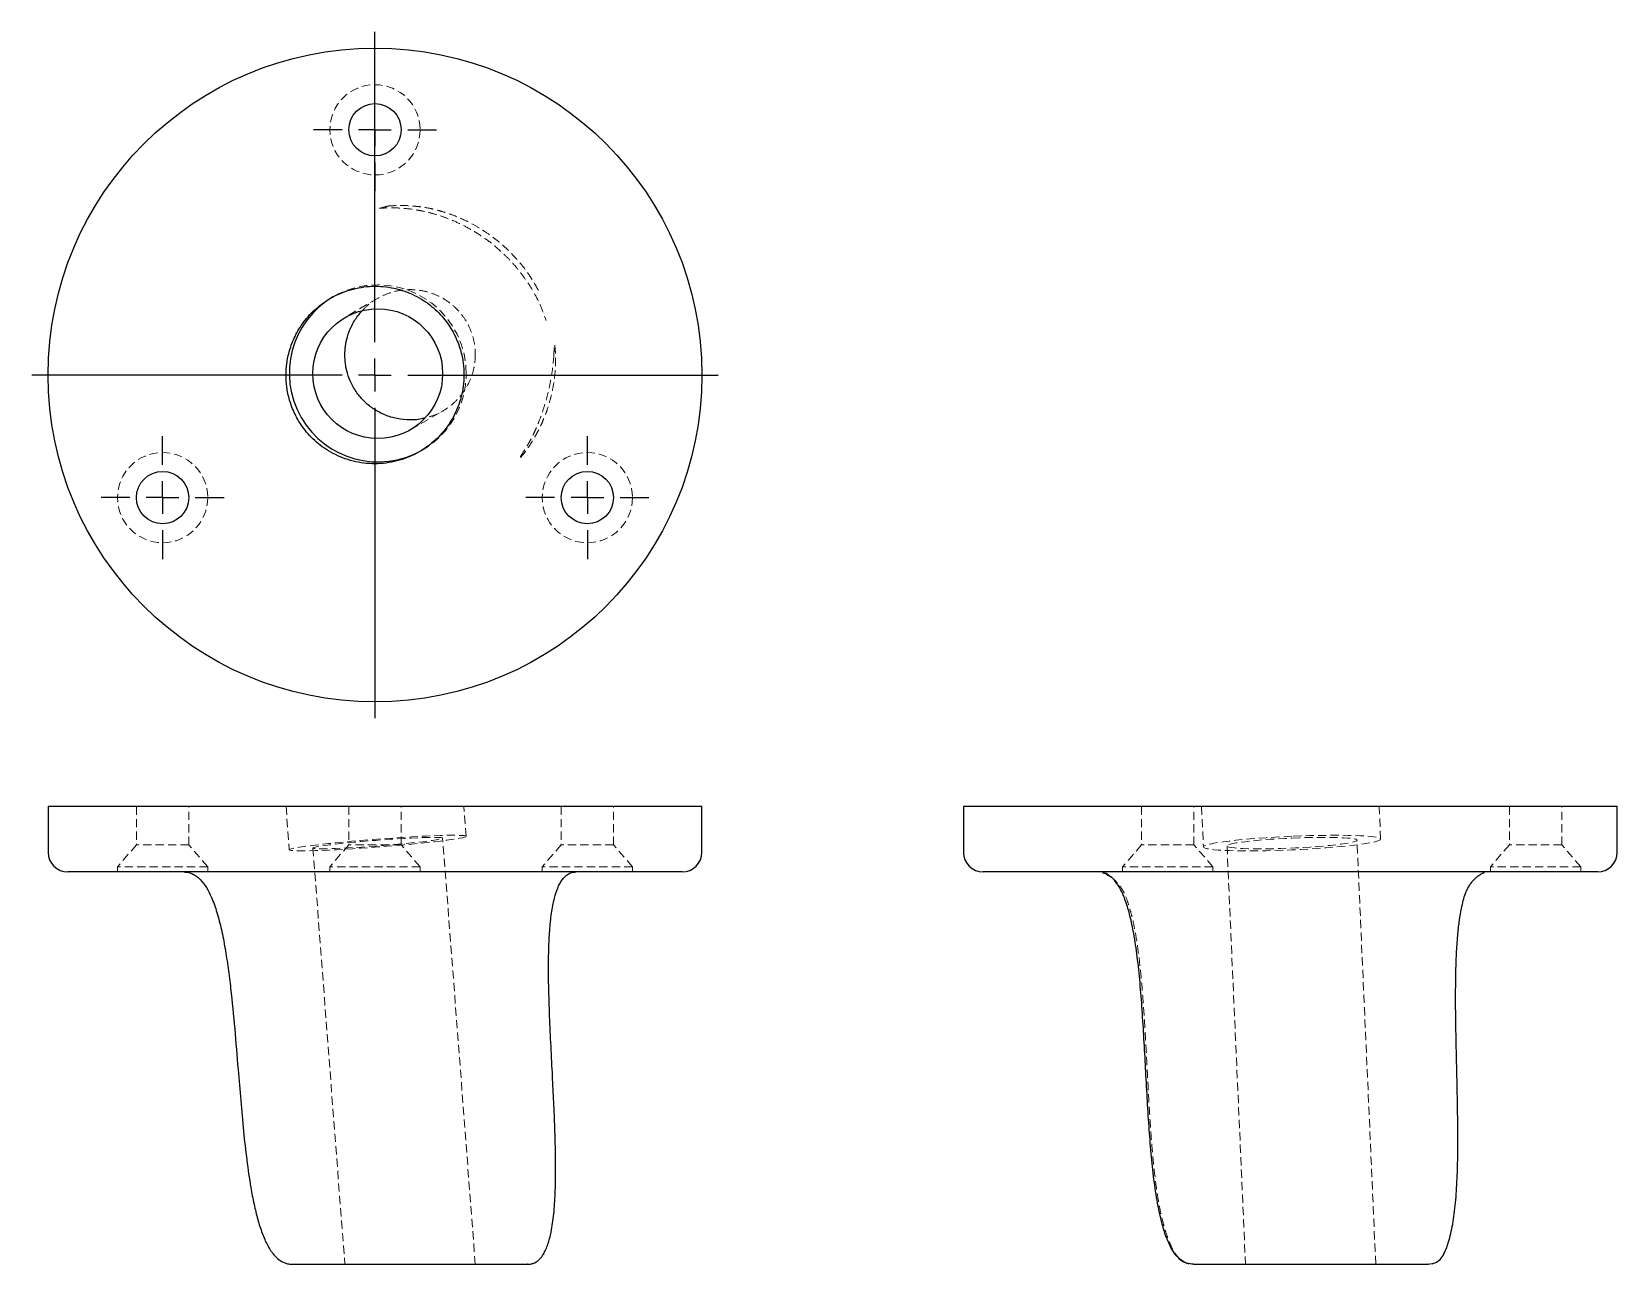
# Model space of a CAD drawing. Header units: millimetres. Extents: x 30 to 273, y 22 to 210.
import ezdxf

# ---------------------------------------------------------------- set-up
doc = ezdxf.new("R2010")
doc.units = ezdxf.units.MM
doc.linetypes.add('HIDDEN', pattern=[1.905, 1.27, -0.635])
doc.layers.add('10', color=7, linetype='Continuous')

# ---------------------------------------------------------------- blocks, each defined once
blk = doc.blocks.new('SW_CENTERMARKSYMBOL_0')
at = {"layer": '10', "color": 0}
for p, q in [((0, 5), (0, 52.5)), ((0, 0), (0, 2.5)), ((-5, 0), (-52.5, 0)), ((0, 0), (-2.5, 0)), ((0, 0), (0, -2.5)), ((0, 0), (2.5, 0)), ((5, 0), (52.5, 0)), ((0, -5), (0, -52.5))]:
    blk.add_line(p, q, dxfattribs=at)
blk = doc.blocks.new('SW_CENTERMARKSYMBOL_1')
at = {"layer": '10', "color": 0}
for p, q in [((0, 5), (0, 9.4)), ((0, 0), (0, 2.5)), ((-5, 0), (-9.4, 0)), ((0, 0), (-2.5, 0)), ((0, 0), (0, -2.5)), ((0, 0), (2.5, 0)), ((5, 0), (9.4, 0)), ((0, -5), (0, -9.4))]:
    blk.add_line(p, q, dxfattribs=at)
blk = doc.blocks.new('SW_CENTERMARKSYMBOL_2')
at = {"layer": '10', "color": 0}
for p, q in [((0, 5), (0, 9.4)), ((0, 0), (0, 2.5)), ((-5, 0), (-9.4, 0)), ((0, 0), (-2.5, 0)), ((0, 0), (0, -2.5)), ((0, 0), (2.5, 0)), ((5, 0), (9.4, 0)), ((0, -5), (0, -9.4))]:
    blk.add_line(p, q, dxfattribs=at)
blk = doc.blocks.new('SW_CENTERMARKSYMBOL_3')
at = {"layer": '10', "color": 0}
for p, q in [((0, 5), (0, 9.4)), ((0, 0), (0, 2.5)), ((-5, 0), (-9.4, 0)), ((0, 0), (-2.5, 0)), ((0, 0), (0, -2.5)), ((0, 0), (2.5, 0)), ((5, 0), (9.4, 0)), ((0, -5), (0, -9.4))]:
    blk.add_line(p, q, dxfattribs=at)

msp = doc.modelspace()

# ---------------------------------------------------------------- linework, layer by layer
at = {"color": 7, "linetype": 'HIDDEN', "lineweight": 18}
for p, q in [((76.65, 169.99), (76.22, 169.75)), ((83.39, 169.71), (78.45, 166.86)), ((88.4, 149.63), (93.34, 152.48)), ((89.78, 146.25), (90.21, 146.5)), ((46.52, 92), (46.52, 86.14)), ((54.52, 86.14), (54.52, 92)), ((69.4, 92), (69.9, 85.38)), ((79, 92), (79, 86.14)), ((87, 86.14), (87, 92)), ((96.95, 87.45), (96.6, 92)), ((111.48, 92), (111.48, 86.14)), ((119.48, 86.14), (119.48, 92)), ((200.25, 92), (200.25, 86.14)), ((208.25, 86.14), (208.25, 92)), ((209.42, 92), (209.7, 85.82)), ((236.8, 87.02), (236.58, 92)), ((256.5, 92), (256.5, 86.14)), ((264.5, 86.14), (264.5, 92)), ((46.52, 86.14), (43.62, 82.8)), ((54.52, 86.14), (46.52, 86.14)), ((57.42, 82.8), (54.52, 86.14)), ((73.51, 85.66), (78.39, 22)), ((79, 86.14), (76.1, 82.8)), ((87, 86.14), (79, 86.14)), ((89.9, 82.8), (87, 86.14)), ((98.34, 22), (93.35, 87.18)), ((111.48, 86.14), (108.58, 82.8)), ((119.48, 86.14), (111.48, 86.14)), ((122.38, 82.8), (119.48, 86.14)), ((200.25, 86.14), (197.35, 82.8)), ((208.25, 86.14), (200.25, 86.14)), ((211.15, 82.8), (208.25, 86.14)), ((213.31, 85.98), (216.14, 22)), ((236.06, 22), (233.19, 86.86)), ((256.5, 86.14), (253.6, 82.8)), ((264.5, 86.14), (256.5, 86.14)), ((267.4, 82.8), (264.5, 86.14)), ((57.42, 82.8), (43.62, 82.8)), ((43.62, 82.8), (43.62, 82)), ((57.42, 82), (57.42, 82.8)), ((89.9, 82.8), (76.1, 82.8)), ((76.1, 82.8), (76.1, 82)), ((89.9, 82), (89.9, 82.8)), ((122.38, 82.8), (108.58, 82.8)), ((108.58, 82.8), (108.58, 82)), ((122.38, 82), (122.38, 82.8)), ((211.15, 82.8), (197.35, 82.8)), ((197.35, 82.8), (197.35, 82)), ((211.15, 82), (211.15, 82.8)), ((267.4, 82.8), (253.6, 82.8)), ((253.6, 82.8), (253.6, 82)), ((267.4, 82), (267.4, 82.8))]:
    msp.add_line(p, q, dxfattribs=at)
at = {"color": 7, "linetype": 'Continuous', "lineweight": 25}
for p, q in [((33, 92), (33, 85)), ((133, 92), (33, 92)), ((133, 85), (133, 92)), ((173, 92), (173, 85)), ((273, 92), (173, 92)), ((273, 85), (273, 92)), ((130, 82), (36, 82)), ((270, 82), (176, 82)), ((244.02, 22), (244.69, 22.12))]:
    msp.add_line(p, q, dxfattribs=at)
at = {"color": 7, "linetype": 'HIDDEN', "lineweight": 18, "flags": 128}
for points in [[(96.95, 87.45), (96.89, 87.39), (96.7, 87.32), (96.38, 87.24), (95.94, 87.15), (95.38, 87.05), (94.7, 86.95), (93.91, 86.84), (93.02, 86.73), (92.04, 86.61), (90.98, 86.5), (89.84, 86.38), (88.65, 86.26), (87.4, 86.15), (86.11, 86.03), (84.8, 85.93), (83.47, 85.82), (82.15, 85.72), (80.83, 85.63), (79.55, 85.55), (78.29, 85.47), (77.09, 85.4), (75.95, 85.35), (74.88, 85.3), (73.9, 85.26), (73, 85.24), (72.21, 85.22), (71.52, 85.22), (70.95, 85.23), (70.5, 85.25), (70.17, 85.28), (69.97, 85.33), (69.9, 85.38), (69.97, 85.44), (70.16, 85.52), (70.47, 85.6), (70.92, 85.69), (71.48, 85.78), (72.16, 85.89), (72.95, 85.99), (73.83, 86.11), (74.81, 86.22), (75.88, 86.34), (77.01, 86.45), (78.21, 86.57), (79.46, 86.69), (80.74, 86.8), (82.06, 86.91), (83.38, 87.01), (84.71, 87.11), (86.02, 87.2), (87.31, 87.29), (88.56, 87.36), (89.76, 87.43), (90.9, 87.49), (91.97, 87.54), (92.96, 87.57), (93.85, 87.6), (94.65, 87.61), (95.33, 87.61), (95.9, 87.6), (96.36, 87.58), (96.68, 87.55), (96.88, 87.51), (96.95, 87.45)], [(223.25, 87.45), (221.92, 87.39), (220.6, 87.32), (219.31, 87.24), (218.06, 87.15), (216.86, 87.05), (215.72, 86.95), (214.65, 86.84), (213.67, 86.73), (212.77, 86.61), (211.98, 86.5), (211.3, 86.38), (210.73, 86.26), (210.28, 86.15), (209.96, 86.03), (209.76, 85.93), (209.7, 85.82), (209.76, 85.72), (209.96, 85.63), (210.28, 85.55), (210.73, 85.47), (211.3, 85.4), (211.98, 85.35), (212.77, 85.3), (213.67, 85.26), (214.65, 85.24), (215.72, 85.22), (216.86, 85.22), (218.06, 85.23), (219.31, 85.25), (220.6, 85.28), (221.92, 85.33), (223.25, 85.38), (224.58, 85.44), (225.89, 85.52), (227.18, 85.6), (228.43, 85.69), (229.63, 85.78), (230.77, 85.89), (231.84, 85.99), (232.83, 86.11), (233.72, 86.22), (234.51, 86.34), (235.2, 86.45), (235.77, 86.57), (236.21, 86.69), (236.54, 86.8), (236.73, 86.91), (236.8, 87.01), (236.73, 87.11), (236.54, 87.2), (236.21, 87.29), (235.77, 87.36), (235.2, 87.43), (234.51, 87.49), (233.72, 87.54), (232.83, 87.57), (231.84, 87.6), (230.77, 87.61), (229.63, 87.61), (228.43, 87.6), (227.18, 87.58), (225.89, 87.55), (224.58, 87.51), (223.25, 87.45)], [(93.35, 87.18), (93.28, 87.22), (93.08, 87.26), (92.76, 87.28), (92.32, 87.29), (91.76, 87.29), (91.09, 87.28), (90.32, 87.26), (89.46, 87.23), (88.52, 87.18), (87.52, 87.13), (86.46, 87.07), (85.37, 87), (84.24, 86.92), (83.11, 86.83), (81.98, 86.74), (80.87, 86.65), (79.8, 86.55), (78.77, 86.45), (77.8, 86.35), (76.91, 86.25), (76.1, 86.15), (75.38, 86.06), (74.77, 85.97), (74.28, 85.89), (73.9, 85.81), (73.65, 85.74), (73.52, 85.68), (73.53, 85.63), (73.66, 85.59), (73.92, 85.56), (74.3, 85.55), (74.81, 85.54), (75.42, 85.54), (76.14, 85.56), (76.96, 85.59), (77.86, 85.63), (78.83, 85.68), (79.86, 85.73), (80.94, 85.8), (82.05, 85.88), (83.18, 85.96), (84.31, 86.05), (85.43, 86.14), (86.53, 86.24), (87.58, 86.33), (88.58, 86.44), (89.51, 86.53), (90.37, 86.63), (91.13, 86.73), (91.79, 86.82), (92.35, 86.91), (92.78, 86.99), (93.1, 87.06), (93.29, 87.12), (93.35, 87.18)], [(223.25, 87.18), (224.38, 87.22), (225.5, 87.26), (226.59, 87.28), (227.63, 87.29), (228.62, 87.29), (229.54, 87.28), (230.38, 87.26), (231.12, 87.23), (231.76, 87.18), (232.29, 87.13), (232.7, 87.07), (232.99, 87), (233.15, 86.92), (233.18, 86.83), (233.09, 86.74), (232.86, 86.65), (232.51, 86.55), (232.04, 86.45), (231.45, 86.35), (230.76, 86.25), (229.97, 86.15), (229.09, 86.06), (228.14, 85.97), (227.12, 85.89), (226.05, 85.81), (224.94, 85.74), (223.81, 85.68), (222.68, 85.63), (221.55, 85.59), (220.45, 85.56), (219.38, 85.55), (218.36, 85.54), (217.4, 85.54), (216.53, 85.56), (215.73, 85.59), (215.04, 85.63), (214.46, 85.68), (213.98, 85.73), (213.63, 85.8), (213.41, 85.88), (213.31, 85.96), (213.34, 86.05), (213.5, 86.14), (213.79, 86.24), (214.2, 86.33), (214.73, 86.44), (215.38, 86.53), (216.12, 86.63), (216.95, 86.73), (217.87, 86.82), (218.86, 86.91), (219.91, 86.99), (221, 87.06), (222.11, 87.12), (223.25, 87.18)]]:
    msp.add_lwpolyline(points, dxfattribs=at)
at = {"color": 7, "linetype": 'Continuous', "lineweight": 25}
for centre, radius in [((83, 158), 50), ((83, 195.5), 4), ((83.42, 158.21), 9.93), ((50.52, 139.25), 4), ((115.48, 139.25), 4)]:
    msp.add_circle(centre, radius, dxfattribs=at)
at = {"color": 7, "linetype": 'HIDDEN', "lineweight": 18}
for centre in [(83, 195.5), (50.52, 139.25), (115.48, 139.25)]:
    msp.add_circle(centre, 6.9, dxfattribs=at)
at = {"color": 7, "linetype": 'Continuous', "lineweight": 25}
for centre, radius, start, end in [((83.46, 158.27), 13.56, 120.1745, 299.8255), ((36, 85), 3, 180, 270), ((130, 85), 3, 270, 0), ((176, 85), 3, 180, 270), ((270, 85), 3, 270, 0)]:
    msp.add_arc(centre, radius, start, end, dxfattribs=at)
at = {"color": 7, "linetype": 'HIDDEN', "lineweight": 18}
for centre, radius, start, end in [((83.39, 158.23), 13.56, 0.0806, 119.8225), ((83.45, 158.19), 13.5, 300.0369, 0.2537)]:
    msp.add_arc(centre, radius, start, end, dxfattribs=at)
for points, knots in [([(85.19, 183.85), (85.17, 183.85), (85.02, 183.85), (84.76, 183.78), (84.41, 183.68), (84.05, 183.58), (83.79, 183.51), (83.65, 183.51), (83.62, 183.51)], [0, 0, 0, 0, 0.050972, 0.273903, 0.501423, 0.728944, 0.951879, 1, 1, 1, 1]), ([(83.62, 183.5), (84.51, 183.54), (86.25, 183.62), (88.52, 183.39), (90.31, 183.08), (91.7, 182.74), (93.24, 182.28), (94.93, 181.64), (96.75, 180.78), (98.67, 179.69), (100.65, 178.31), (102.38, 176.84), (103.87, 175.34), (105.13, 173.87), (106.33, 172.24), (107.43, 170.44), (108.42, 168.47), (108.93, 167.07), (109.19, 166.35)], [0, 0, 0, 0, 0.080571, 0.157373, 0.194725, 0.23249, 0.275041, 0.323809, 0.379513, 0.44267, 0.513704, 0.593002, 0.650656, 0.712254, 0.777895, 0.847676, 0.921684, 1, 1, 1, 1]), ([(107.99, 170.95), (107.59, 171.66), (106.81, 173.04), (105.4, 174.92), (103.92, 176.59), (102.37, 178.04), (100.79, 179.29), (99.22, 180.34), (97.67, 181.23), (96.17, 181.95), (94.73, 182.54), (93.36, 182.99), (92.11, 183.33), (90.92, 183.59), (89.57, 183.78), (88.15, 183.9), (86.66, 183.94), (85.7, 183.88), (85.19, 183.86)], [0, 0, 0, 0, 0.090526, 0.175654, 0.255573, 0.330498, 0.400687, 0.466459, 0.528202, 0.586385, 0.64156, 0.69436, 0.74548, 0.794585, 0.841634, 0.889684, 0.941656, 1, 1, 1, 1]), ([(81.15, 167.91), (81.26, 168.04), (81.75, 168.62), (82.88, 169.45), (84.52, 170.35), (86.39, 170.92), (88.36, 171.12), (90.34, 170.93), (92.2, 170.37), (93.86, 169.5), (95.25, 168.4), (96.44, 167.07), (97.35, 165.58), (97.97, 163.99), (98.29, 162.51), (98.33, 161.57), (98.34, 161.13)], [0, 0, 0, 0, 0.020996, 0.095927, 0.17507, 0.257272, 0.341063, 0.424798, 0.506845, 0.585767, 0.660453, 0.730169, 0.809748, 0.880932, 0.944124, 1, 1, 1, 1]), ([(110.35, 160.89), (110.3, 160.33), (110.21, 159.24), (109.95, 157.53), (109.61, 155.84), (109.19, 154.16), (108.68, 152.52), (108.19, 151.14), (107.76, 150.1), (107.44, 149.39), (107.13, 148.73), (106.82, 148.13), (106.53, 147.6), (106.17, 146.98), (105.76, 146.32), (105.4, 145.78), (105.18, 145.44), (105.07, 145.26), (105.04, 145.19), (105.1, 145.21), (105.24, 145.35), (105.47, 145.61), (105.82, 146.05), (106.31, 146.71), (106.88, 147.57), (107.4, 148.44), (107.82, 149.2), (108.15, 149.83), (108.49, 150.55), (108.85, 151.4), (109.27, 152.47), (109.69, 153.78), (110.09, 155.32), (110.39, 156.95), (110.56, 158.42), (110.62, 159.6), (110.63, 160.49), (110.61, 161.24), (110.57, 161.85), (110.53, 162.3), (110.49, 162.58), (110.45, 162.68), (110.43, 162.63), (110.41, 162.33), (110.39, 161.74), (110.36, 161.19), (110.35, 160.89)], [0, 0, 0, 0, 0.056406, 0.10848, 0.155886, 0.198596, 0.236829, 0.270986, 0.28619, 0.299007, 0.309798, 0.319192, 0.328102, 0.337337, 0.357301, 0.381083, 0.410138, 0.437784, 0.4694, 0.500616, 0.529617, 0.556476, 0.587295, 0.615559, 0.642006, 0.665849, 0.679276, 0.690982, 0.702088, 0.716174, 0.733646, 0.75453, 0.778864, 0.805739, 0.829257, 0.844205, 0.857063, 0.868157, 0.878007, 0.887375, 0.897185, 0.908312, 0.921398, 0.942599, 0.968675, 1, 1, 1, 1]), ([(98.34, 161.13), (98.33, 160.69), (98.29, 159.75), (97.96, 158.27), (97.35, 156.68), (96.44, 155.18), (95.25, 153.84), (93.86, 152.74), (92.28, 151.87), (91.13, 151.56), (90.58, 151.41)], [0, 0, 0, 0, 0.098742, 0.210515, 0.336538, 0.477527, 0.601085, 0.733442, 0.873237, 1, 1, 1, 1]), ([(195.59, 81.2), (195.62, 81.18), (195.79, 81.06), (196.13, 80.77), (196.57, 80.31), (196.98, 79.8), (197.34, 79.25), (197.76, 78.44), (198.17, 77.31), (198.6, 75.9), (198.95, 74.43), (199.35, 72.48), (199.75, 69.85), (200.16, 66.28), (200.5, 62.21), (200.79, 57.73), (201.03, 53.28), (201.25, 48.97), (201.48, 44.84), (201.76, 40.78), (202.11, 36.83), (202.5, 33.66), (202.89, 31.27), (203.23, 29.6), (203.6, 28.04), (204.04, 26.62), (204.54, 25.26), (205.07, 24.07), (205.47, 23.53), (205.66, 23.28)], [0, 0, 0, 0, 0.0037485, 0.0205263, 0.0348831, 0.0473064, 0.0583767, 0.068778, 0.0917943, 0.1180024, 0.1409297, 0.1659398, 0.2157573, 0.2714432, 0.3422253, 0.4161959, 0.4917272, 0.5604021, 0.6279443, 0.6946947, 0.7599069, 0.8219952, 0.8513389, 0.8792562, 0.905533, 0.9299496, 0.9522783, 0.9784387, 1, 1, 1, 1])]:
    msp.add_open_spline(points, degree=3, knots=knots, dxfattribs=at)
at = {"color": 7, "linetype": 'Continuous', "lineweight": 25}
for points, knots in [([(69.4, 157.95), (69.4, 158.52), (69.43, 159.12), (69.6, 160.39), (69.74, 161.06), (70.14, 162.45), (70.42, 163.18), (71.13, 164.64), (71.57, 165.38), (72.66, 166.84), (73.31, 167.54), (74.8, 168.85), (75.66, 169.45), (77.54, 170.46), (78.57, 170.87), (80.73, 171.43), (81.87, 171.57), (84.13, 171.58), (85.27, 171.44), (87.43, 170.9), (88.46, 170.5), (90.34, 169.5), (91.2, 168.91), (92.69, 167.61), (93.34, 166.9), (94.43, 165.46), (94.87, 164.72), (95.58, 163.26), (95.86, 162.54), (96.26, 161.15), (96.4, 160.48), (96.57, 159.21), (96.6, 158.61), (96.6, 158.05)], [0, 0, 0, 0, 0.0625, 0.0625, 0.125, 0.125, 0.1875, 0.1875, 0.25, 0.25, 0.3125, 0.3125, 0.375, 0.375, 0.4375, 0.4375, 0.5, 0.5, 0.5625, 0.5625, 0.625, 0.625, 0.6875, 0.6875, 0.75, 0.75, 0.8125, 0.8125, 0.875, 0.875, 0.9375, 0.9375, 1, 1, 1, 1]), ([(78.39, 161.06), (78.4, 161.51), (78.44, 162.45), (78.76, 163.93), (79.38, 165.51), (80.19, 166.89), (80.89, 167.63), (81.15, 167.91)], [0, 0, 0, 0, 0.175074, 0.373254, 0.5967, 0.846681, 1, 1, 1, 1]), ([(90.58, 151.41), (90.5, 151.39), (89.79, 151.16), (88.36, 151.09), (86.39, 151.26), (84.53, 151.83), (82.87, 152.7), (81.48, 153.8), (80.29, 155.12), (79.37, 156.62), (78.76, 158.2), (78.44, 159.68), (78.4, 160.62), (78.39, 161.06)], [0, 0, 0, 0, 0.013858, 0.12511, 0.236288, 0.345224, 0.450011, 0.549173, 0.641738, 0.747397, 0.841911, 0.925812, 1, 1, 1, 1]), ([(96.6, 158.05), (96.6, 157.48), (96.57, 156.88), (96.4, 155.61), (96.26, 154.94), (95.86, 153.55), (95.58, 152.82), (94.87, 151.36), (94.43, 150.62), (93.34, 149.16), (92.69, 148.46), (91.2, 147.15), (90.34, 146.55), (88.46, 145.54), (87.43, 145.13), (85.27, 144.57), (84.13, 144.43), (81.87, 144.42), (80.73, 144.56), (78.57, 145.1), (77.54, 145.5), (75.66, 146.5), (74.8, 147.09), (73.31, 148.39), (72.66, 149.1), (71.57, 150.54), (71.13, 151.28), (70.42, 152.74), (70.14, 153.46), (69.74, 154.85), (69.6, 155.52), (69.43, 156.79), (69.4, 157.39), (69.4, 157.95)], [0, 0, 0, 0, 0.0625, 0.0625, 0.125, 0.125, 0.1875, 0.1875, 0.25, 0.25, 0.3125, 0.3125, 0.375, 0.375, 0.4375, 0.4375, 0.5, 0.5, 0.5625, 0.5625, 0.625, 0.625, 0.6875, 0.6875, 0.75, 0.75, 0.8125, 0.8125, 0.875, 0.875, 0.9375, 0.9375, 1, 1, 1, 1]), ([(53.81, 82), (54.04, 81.98), (54.49, 81.96), (55.15, 81.71), (55.75, 81.34), (56.48, 80.68), (57.27, 79.61), (58.13, 77.9), (58.88, 75.73), (59.55, 73.12), (60.1, 70.27), (60.55, 67.26), (61.06, 63.16), (61.56, 58), (62.02, 52.28), (62.45, 47.07), (62.87, 42.44), (63.36, 38.01), (63.89, 34.28), (64.47, 31.25), (65.03, 28.91), (65.6, 27.12), (66.11, 25.83), (66.54, 24.95), (67.01, 24.13), (67.58, 23.37), (68.29, 22.69), (69.05, 22.25), (69.78, 22.03), (70.19, 22.01), (70.4, 22)], [0, 0, 0, 0, 0.013685, 0.026381, 0.038576, 0.05064, 0.075187, 0.100913, 0.138104, 0.179316, 0.223628, 0.270049, 0.317658, 0.411563, 0.506144, 0.578389, 0.649389, 0.717523, 0.781216, 0.820779, 0.857507, 0.890874, 0.906165, 0.920477, 0.935336, 0.948893, 0.964087, 0.980792, 0.989967, 1, 1, 1, 1]), ([(106.33, 22), (106.53, 22.01), (106.91, 22.04), (107.57, 22.27), (108.21, 22.76), (108.75, 23.48), (109.15, 24.26), (109.47, 25.08), (109.73, 25.98), (110.07, 27.51), (110.39, 29.81), (110.59, 32.95), (110.65, 36.37), (110.6, 40.03), (110.48, 43.86), (110.3, 47.81), (110.09, 52.03), (109.86, 56.46), (109.66, 61.09), (109.53, 65.67), (109.54, 69.67), (109.7, 73), (109.96, 75.6), (110.35, 77.76), (110.82, 79.27), (111.24, 80.19), (111.61, 80.79), (112.04, 81.3), (112.54, 81.69), (113.11, 81.95), (113.52, 81.98), (113.73, 82)], [0, 0, 0, 0, 0.009999, 0.019047, 0.035495, 0.050452, 0.06353, 0.077545, 0.091777, 0.107098, 0.151033, 0.200451, 0.25399, 0.311271, 0.371455, 0.433464, 0.496238, 0.569058, 0.640796, 0.713046, 0.783518, 0.827924, 0.869001, 0.905634, 0.930507, 0.942262, 0.953579, 0.964608, 0.975659, 0.987233, 1, 1, 1, 1]), ([(194.25, 81.92), (194.39, 81.87), (194.66, 81.77), (195.12, 81.53), (195.45, 81.3), (195.59, 81.2)], [0, 0, 0, 0, 0.406858, 0.757048, 1, 1, 1, 1]), ([(208.17, 22), (207.83, 22.03), (207.14, 22.1), (206.2, 22.66), (205.38, 23.5), (204.58, 24.77), (203.84, 26.54), (203.19, 28.83), (202.6, 31.67), (202.1, 35.07), (201.69, 38.99), (201.37, 43.18), (201.1, 47.54), (200.86, 52), (200.62, 56.46), (200.35, 60.82), (200.03, 65.01), (199.62, 68.93), (199.12, 72.33), (198.53, 75.17), (197.87, 77.46), (197.13, 79.22), (196.34, 80.5), (195.52, 81.33), (194.81, 81.8), (194.36, 81.86), (194.27, 81.88)], [0, 0, 0, 0, 0.016047, 0.032194, 0.049999, 0.070378, 0.102186, 0.139404, 0.181706, 0.238392, 0.30044, 0.366575, 0.435459, 0.505724, 0.575988, 0.644871, 0.711003, 0.773049, 0.82973, 0.872027, 0.909241, 0.941043, 0.961417, 0.979216, 0.995359, 1, 1, 1, 1]), ([(244.69, 22.08), (244.99, 22.18), (245.53, 22.36), (246.21, 23.05), (246.67, 23.92), (246.98, 24.75), (247.25, 25.6), (247.55, 26.75), (247.85, 28.19), (248.09, 29.76), (248.27, 31.45), (248.46, 33.87), (248.59, 37.05), (248.63, 41), (248.59, 45.05), (248.51, 49.17), (248.42, 53.1), (248.34, 56.8), (248.28, 60.23), (248.27, 63.57), (248.31, 66.77), (248.41, 69.77), (248.59, 72.38), (248.84, 74.56), (249.12, 76.24), (249.43, 77.59), (249.71, 78.56), (250.02, 79.3), (250.31, 79.84), (250.65, 80.34), (251.04, 80.79), (251.45, 81.18), (251.88, 81.51), (252.31, 81.78), (252.55, 81.87), (252.68, 81.92)], [0, 0, 0, 0, 0.026475, 0.049428, 0.070582, 0.081236, 0.09232, 0.111606, 0.13323, 0.156612, 0.181533, 0.207777, 0.263369, 0.321737, 0.381376, 0.441723, 0.503091, 0.554263, 0.604785, 0.654009, 0.701275, 0.74585, 0.786053, 0.816001, 0.842436, 0.860782, 0.877129, 0.886386, 0.896546, 0.908126, 0.921543, 0.937139, 0.955217, 0.97607, 1, 1, 1, 1]), ([(70.4, 22), (70.94, 22), (76.89, 22), (85.22, 22), (86.64, 22), (88.09, 22), (89.08, 22), (89.57, 22)], [0.75, 0.75, 0.75, 0.75, 0.95, 0.9625, 0.975, 0.9875, 1, 1, 1, 1]), ([(89.57, 22), (90.07, 22), (91.05, 22), (92.48, 22), (93.86, 22), (101.87, 22), (106.86, 22), (106.33, 22)], [0, 0, 0, 0, 0.0125, 0.025, 0.0375, 0.05, 0.25, 0.25, 0.25, 0.25]), ([(205.66, 23.28), (205.7, 23.22), (205.97, 22.81), (206.55, 22.38), (207.15, 22.18), (207.47, 22.08)], [0, 0, 0, 0, 0.072089, 0.511251, 1, 1, 1, 1]), ([(208.17, 22), (208.21, 22), (208.32, 22), (208.6, 22), (208.98, 22), (211.92, 22), (219.45, 22), (237.26, 22), (244.72, 22), (244.02, 22)], [0, 0, 0, 0, 0.0125, 0.025, 0.0375, 0.05, 0.25, 0.25, 0.5, 0.5, 0.5, 0.5])]:
    msp.add_open_spline(points, degree=3, knots=knots, dxfattribs=at)

# ---------------------------------------------------------------- block references
at = {"layer": '10'}
for name, p in [('SW_CENTERMARKSYMBOL_0', (83, 158)), ('SW_CENTERMARKSYMBOL_1', (83, 195.5)), ('SW_CENTERMARKSYMBOL_3', (50.52, 139.25)), ('SW_CENTERMARKSYMBOL_2', (115.48, 139.25))]:
    msp.add_blockref(name, p, dxfattribs=at)

doc.saveas('drawing.dxf')
